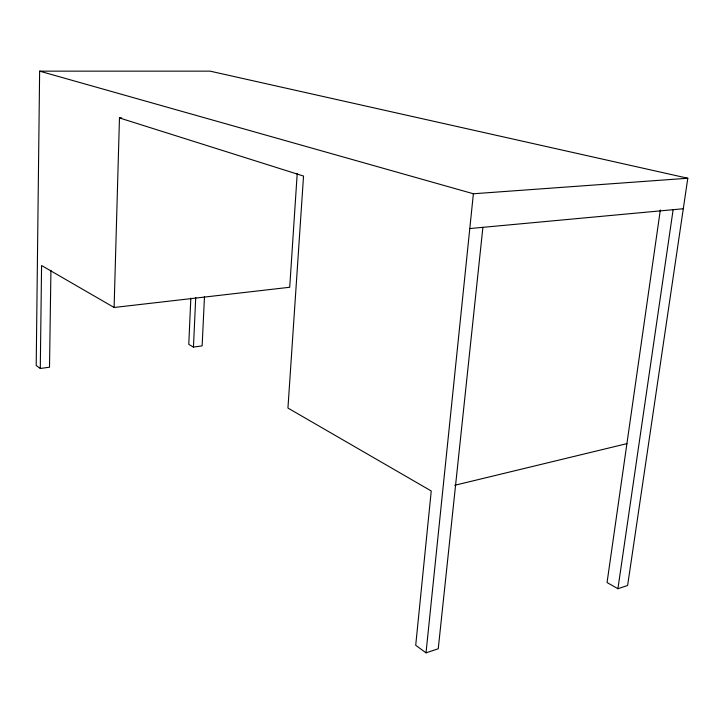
<?xml version="1.0" encoding="UTF-8"?>
<svg xmlns="http://www.w3.org/2000/svg" width="724" height="724" viewBox="0 0 724 724"><rect width="100%" height="100%" fill="white"/><g stroke="black" fill="none" stroke-linecap="round" stroke-linejoin="round"><path stroke-width="1.09" d="M660.333 209.951L607.056 582.53L617.916 588.721L627.618 585.481L687.8 178.24L210.105 71.151L39.63 71.151L36.2 365.475L40.282 368.489L49.513 367.195L50.924 270.296M40.282 368.489L41.576 265.527L114.102 307.483L289.718 287.265L297.211 173.498M114.102 307.483L119.469 117.94L121.722 117.885M190.837 298.143L188.774 344.398L193.453 347.077L202.132 345.855L204.485 296.46M193.453 347.077L195.724 297.464M482.89 227.336L438.246 648.767L426.011 652.849L473.378 193.761L687.8 178.24M617.916 588.721L673.13 209.698M454.717 485.297L626.921 443.64M469.786 228.549L683.293 208.747M39.63 71.151L473.378 193.761M119.469 117.94L303.537 176.059L287.944 408.065L431.242 490.972L415.712 645.265L426.011 652.849"/></g></svg>
